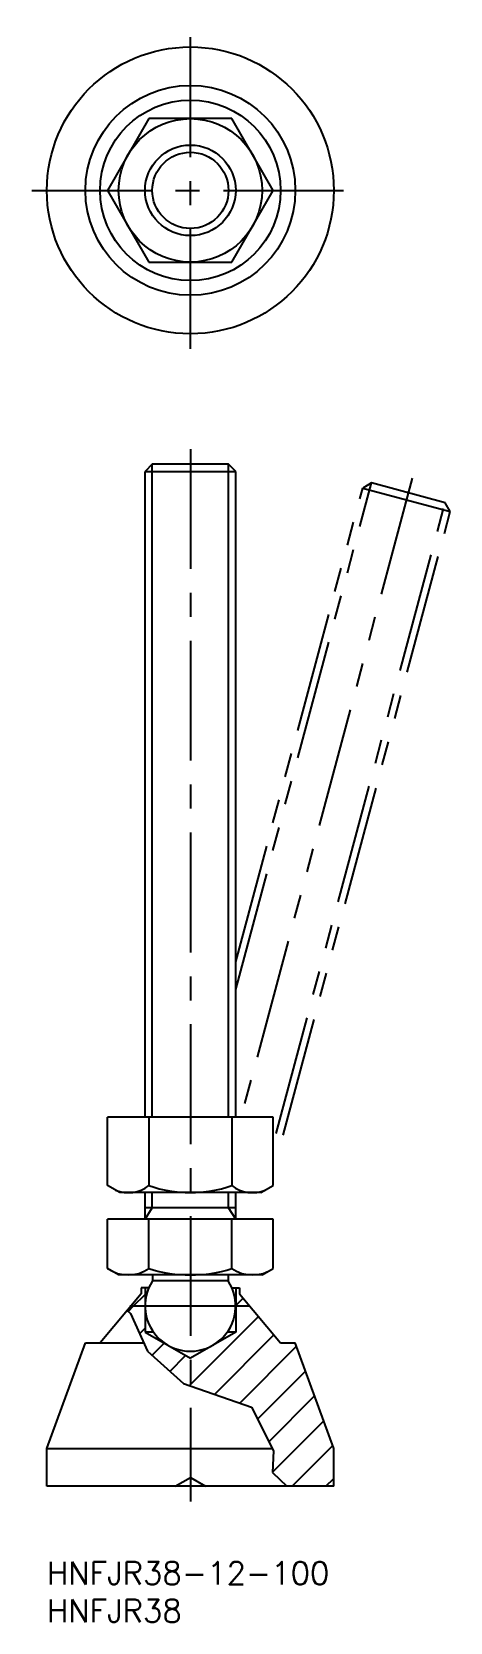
# Model space of a CAD drawing. Extents: x -2 to 53, y -8 to 203.
import ezdxf

# ---------------------------------------------------------------- set-up
doc = ezdxf.new("R2010")
doc.units = 0
doc.header["$LTSCALE"] = 0.5
for name, pattern in [('CENTER', [50.8, 31.75, -6.35, 6.35, -6.35]), ('DASHED', [19.05, 12.7, -6.35]), ('PHANTOM', [63.5, 31.75, -6.35, 6.35, -6.35, 6.35, -6.35])]:
    doc.linetypes.add(name, pattern=pattern)
for name, color, linetype in [('MSM_CENTER', 1, 'CENTER'), ('MSM_CONTINUOUS', 7, 'CONTINUOUS'), ('MSM_DASHED', 4, 'DASHED'), ('MSM_IMAGINARY', 6, 'PHANTOM'), ('MSM_NARROW', 5, 'CONTINUOUS'), ('MSM_PART_NUMBER', 7, 'CONTINUOUS')]:
    doc.layers.add(name, color=color, linetype=linetype)
doc.styles.get("Standard").update_dxf_attribs({"font": 'txt.shx', "height": 3, "bigfont": 'bigfont.shx'})

# ---------------------------------------------------------------- blocks, each defined once
blk = doc.blocks.new('*U2')
at = {"layer": 'MSM_PART_NUMBER'}
blk.add_text('HNFJR38-12-100', height=3, dxfattribs=at).set_placement((0, -3))
blk = doc.blocks.new('*U3')
at = {"layer": 'MSM_PART_NUMBER'}
blk.add_text('HNFJR38', height=3, dxfattribs=at).set_placement((0, -8))

msp = doc.modelspace()

# ---------------------------------------------------------------- linework, layer by layer
at = {"layer": 'MSM_CENTER'}
for p, q in [((19, 160.67), (19, 202.67)), ((-2, 181.67), (40, 181.67)), ((19, 147.4), (19, 8)), ((11, 33.9), (27, 33.9))]:
    msp.add_line(p, q, dxfattribs=at)
at = {"layer": 'MSM_CONTINUOUS'}
for p, q in [((13.52, 191.17), (8.03, 181.67)), ((24.48, 191.17), (13.52, 191.17)), ((29.97, 181.67), (24.48, 191.17)), ((8.03, 181.67), (13.52, 172.17)), ((24.48, 172.17), (29.97, 181.67)), ((13.52, 172.17), (24.48, 172.17)), ((13.95, 145.4), (13, 144.45)), ((24.05, 145.4), (13.95, 145.4)), ((25, 144.45), (24.05, 145.4)), ((13, 144.45), (25, 144.45)), ((13, 58.9), (13, 144.45)), ((25, 58.9), (25, 144.45)), ((8.03, 49.84), (8.03, 58.9)), ((29.97, 58.9), (8.03, 58.9)), ((13.52, 58.9), (13.52, 49.84)), ((24.48, 58.9), (24.48, 49.84)), ((29.97, 49.84), (29.97, 58.9)), ((9.66, 48.9), (8.03, 49.84)), ((28.34, 48.9), (9.66, 48.9)), ((13, 45.4), (13, 48.9)), ((25, 45.4), (25, 48.9)), ((28.34, 48.9), (29.97, 49.84)), ((25, 46.9), (13, 46.9)), ((29.97, 45.4), (8.03, 45.4)), ((8.03, 38.85), (8.03, 45.4)), ((13.52, 38.85), (13.52, 45.4)), ((24.48, 38.85), (24.48, 45.4)), ((29.97, 38.85), (29.97, 45.4)), ((9.5, 38), (8.03, 38.85)), ((28.5, 38), (9.5, 38)), ((14, 38), (14, 37.22)), ((24, 38), (24, 37.22)), ((28.5, 38), (29.97, 38.85)), ((12.5, 36.3), (12.5, 35.5)), ((13.5, 36.3), (12.5, 36.3)), ((13, 36.3), (13, 30.44)), ((24, 37.22), (14, 37.22)), ((24.5, 36.3), (25.5, 36.3)), ((25, 36.3), (25, 30.44)), ((25.5, 36.3), (25.5, 35.5)), ((12.5, 35.5), (7.05, 29)), ((25.5, 35.5), (30.95, 29)), ((13, 30.44), (19, 26.97)), ((14.1, 30.44), (13, 30.44)), ((25, 30.44), (19, 26.97)), ((25, 30.44), (23.9, 30.44)), ((0, 15), (5.1, 29)), ((5.1, 29), (12.8, 29)), ((30.95, 29), (32.9, 29)), ((38, 15), (32.9, 29)), ((0, 10), (0, 15)), ((0, 15), (29.84, 15)), ((38, 10), (38, 15)), ((38, 10), (0, 10))]:
    msp.add_line(p, q, dxfattribs=at)
for radius in [19, 13.9, 11.95, 9.5, 6]:
    msp.add_circle((19, 181.67), radius, dxfattribs=at)
for centre, radius, start, end in [((10.77, 53.38), 4.48, 247.7759, 307.7759), ((19, 65.4), 16.5, 250.5846, 289.4154), ((27.23, 53.38), 4.48, 232.224, 292.224), ((10.77, 42.86), 4.86, 235.6157, 304.3842), ((19, 56.15), 18.15, 252.412, 287.588), ((27.23, 42.86), 4.86, 235.6157, 304.3842), ((19, 33.9), 6, 146.4427, 33.5573)]:
    msp.add_arc(centre, radius, start, end, dxfattribs=at)
at = {"layer": 'MSM_DASHED'}
for p, q in [((17, 10), (19, 11.15)), ((19, 11.15), (21, 10))]:
    msp.add_line(p, q, dxfattribs=at)
at = {"layer": 'MSM_IMAGINARY'}
for p, q in [((48.38, 143.53), (25.7, 58.9)), ((25, 75.81), (42.98, 142.91)), ((25, 79.47), (41.82, 142.24)), ((42.98, 142.91), (41.82, 142.24)), ((41.82, 142.24), (53.41, 139.13)), ((52.74, 140.29), (42.98, 142.91)), ((30.35, 56.74), (52.74, 140.29)), ((31.27, 56.5), (53.41, 139.13)), ((53.41, 139.13), (52.74, 140.29))]:
    msp.add_line(p, q, dxfattribs=at)
at = {"layer": 'MSM_NARROW'}
for p, q in [((13.95, 58.9), (13.95, 145.4)), ((24.05, 58.9), (24.05, 145.4)), ((13.95, 46.9), (13.95, 48.9)), ((24.05, 46.9), (24.05, 48.9)), ((13, 45.4), (13.95, 46.9)), ((25, 45.4), (24.05, 46.9)), ((10.74, 33.17), (11.47, 33.9)), ((11.47, 33.9), (13, 35.43)), ((25, 33.96), (25.97, 34.93)), ((10.63, 33.27), (11.05, 32.9)), ((11.05, 32.9), (13.31, 27.88)), ((18.87, 23.34), (28.02, 32.49)), ((12.26, 30.2), (13, 30.94)), ((22.2, 22.18), (30.07, 30.05)), ((13.31, 27.88), (18.07, 23.62)), ((13.9, 27.35), (15.53, 28.98)), ((25.54, 21.03), (33.07, 28.56)), ((16.27, 25.23), (18.37, 27.33)), ((18.07, 23.62), (27.1, 20.48)), ((27.9, 18.9), (34.26, 25.26)), ((29.39, 15.9), (35.46, 21.97)), ((27.1, 20.48), (29.99, 14.71)), ((29.86, 11.88), (36.66, 18.68)), ((32.47, 10), (37.86, 15.39)), ((29.99, 14.71), (29.86, 11.83)), ((29.86, 11.83), (31.77, 10)), ((36.96, 10), (38, 11.04))]:
    msp.add_line(p, q, dxfattribs=at)
msp.add_circle((19, 181.67), 5.05, dxfattribs=at)

# ---------------------------------------------------------------- block references
at = {"layer": 'MSM_CONTINUOUS'}
for name in ['*U2', '*U3']:
    msp.add_blockref(name, (0, 0), dxfattribs=at)

doc.saveas('drawing.dxf')
